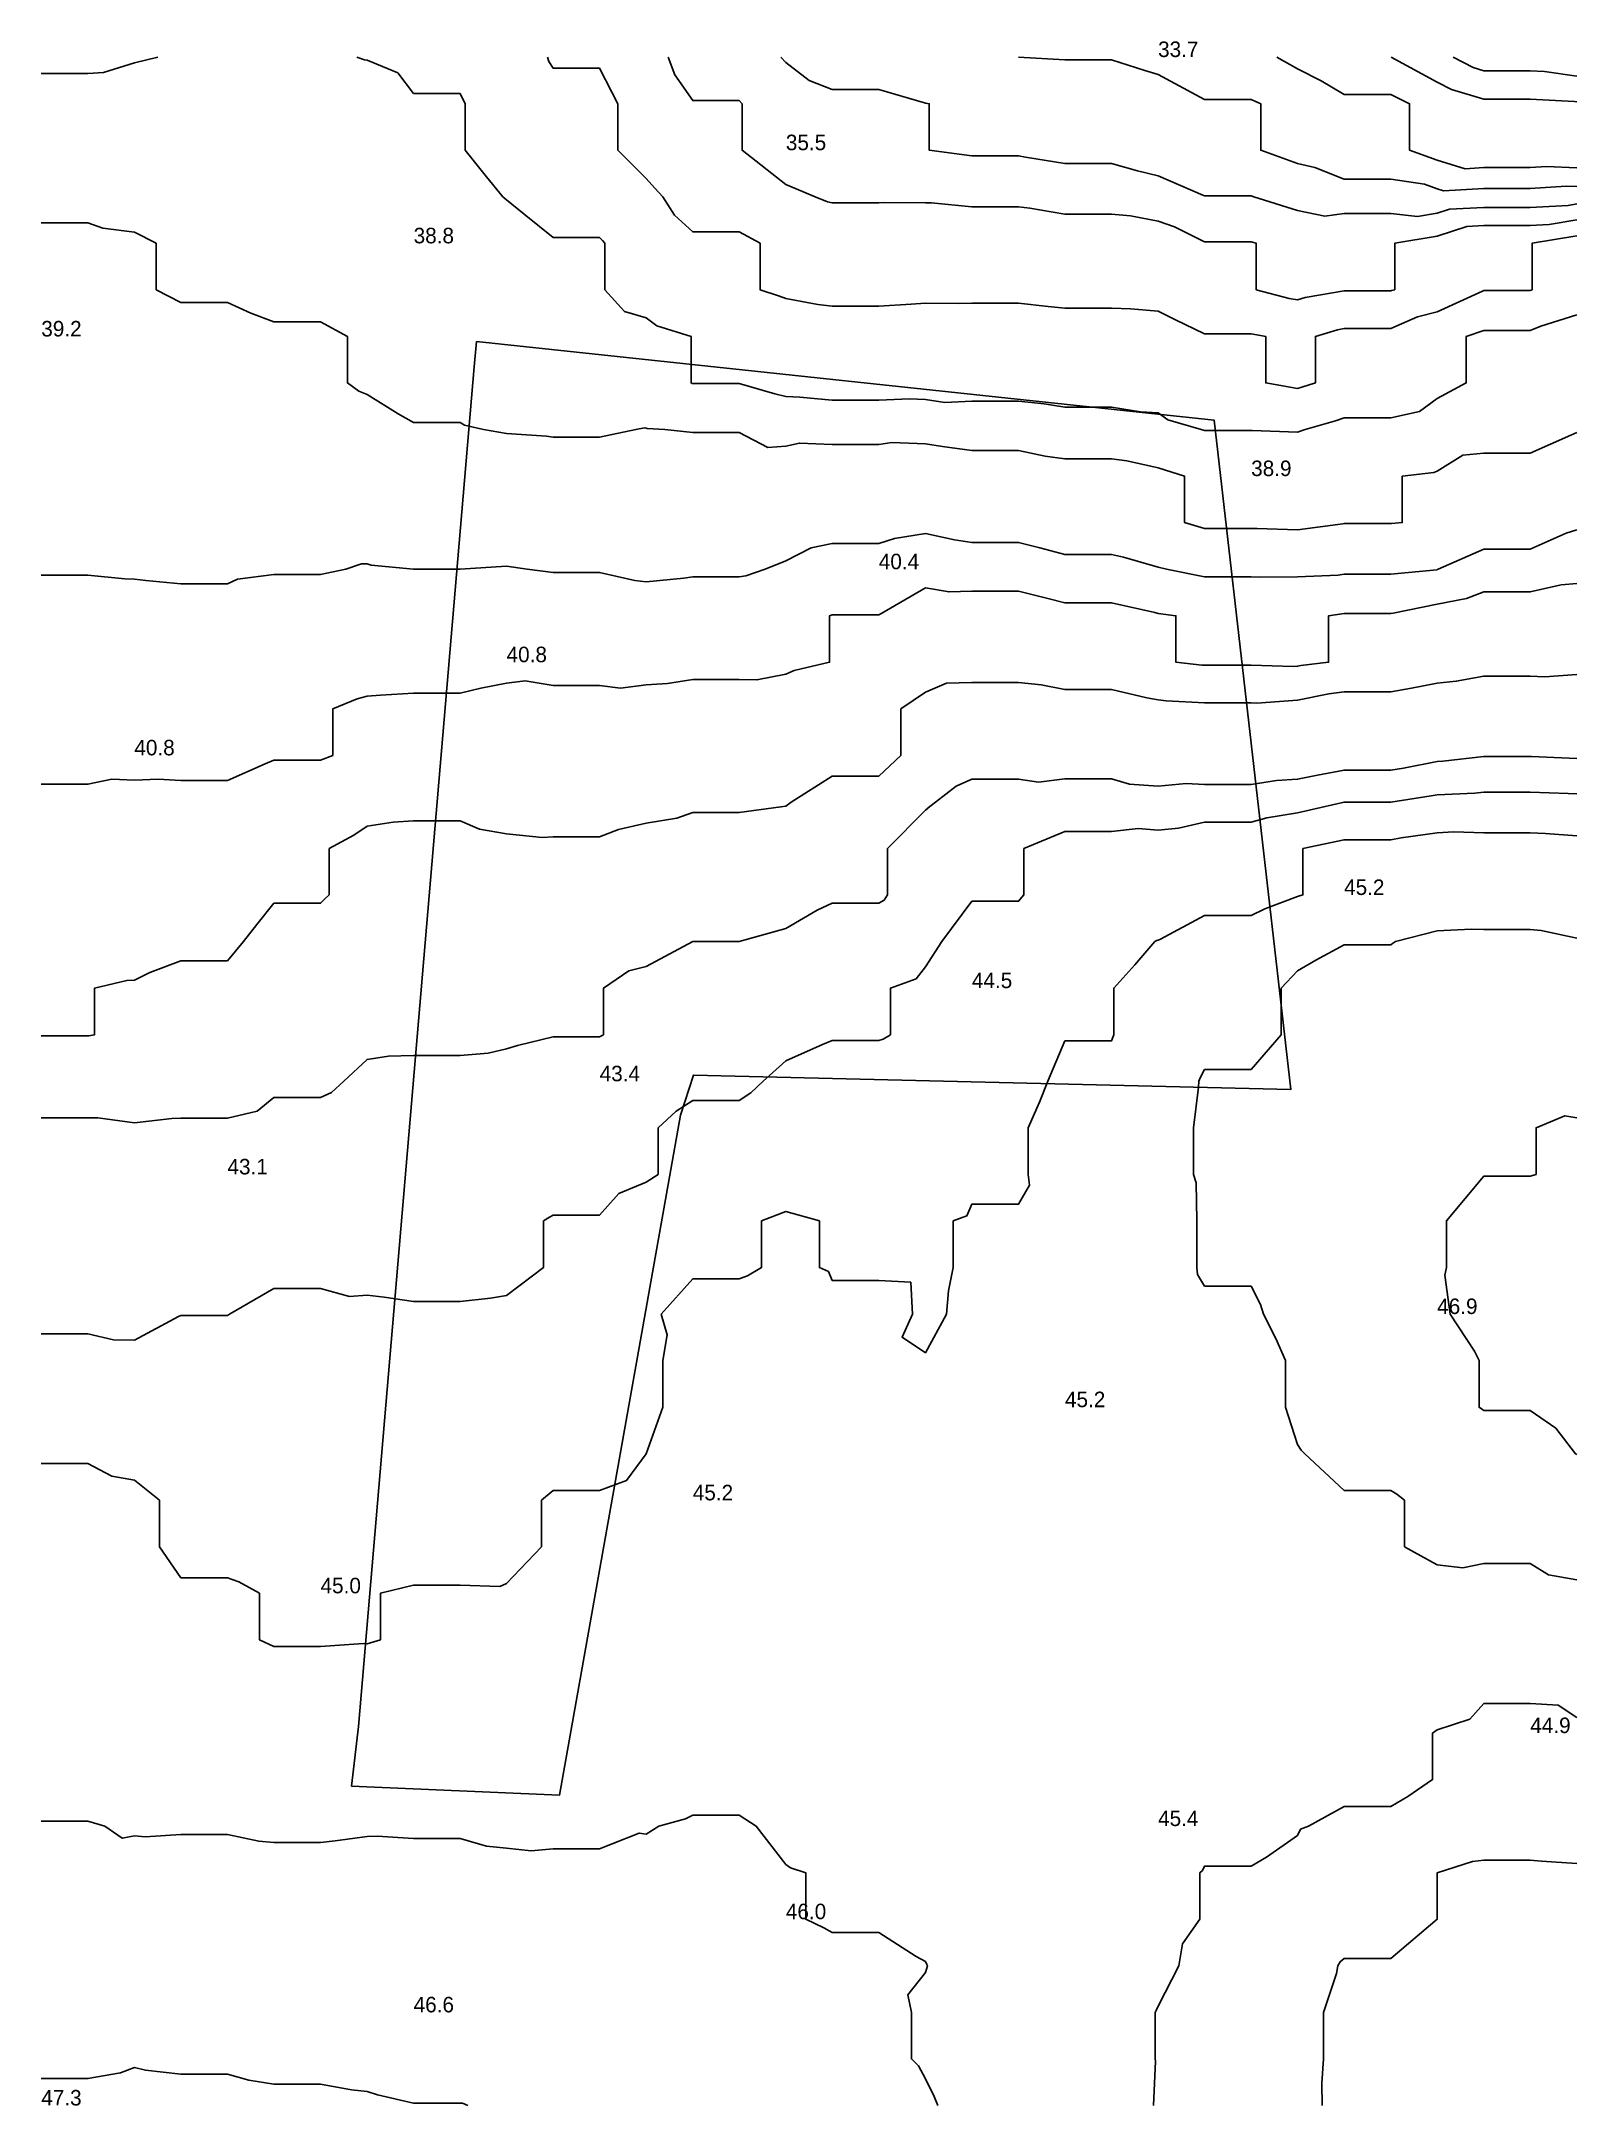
# Model space of a CAD drawing. Extents: x 0 to 99, y 0 to 133.
import ezdxf

# ---------------------------------------------------------------- set-up
doc = ezdxf.new("R2010")
doc.units = 0
for name, color, linetype in [('CONTOURS_MAJEURES', 3, 'CONTINUOUS'), ('CONTOURS_MINEURES', 8, 'CONTINUOUS'), ('PARCELLE', 4, 'CONTINUOUS'), ('POINTS_COTES', 7, 'CONTINUOUS')]:
    doc.layers.add(name, color=color, linetype=linetype)

msp = doc.modelspace()

# ---------------------------------------------------------------- linework, layer by layer
at = {"layer": 'CONTOURS_MAJEURES'}
for points in [[(98.996, 122.534), (98.441, 122.44), (96, 122.307), (95.313, 122.307), (93.005, 122.307), (90.8, 122.196), (89.998, 121.937), (88.722, 121.718), (87.002, 121.923), (85.071, 121.923), (83.996, 121.923), (82.751, 121.75), (81, 122.107), (78.18, 122.995), (78.004, 123.058), (75.061, 123.058), (74.998, 123.058), (74.882, 123.11), (72.002, 124.349), (70.671, 124.671), (68.995, 125.147), (66.85, 125.147), (65.999, 125.147), (63.449, 125.554), (63.004, 125.638), (62.64, 125.638), (59.997, 125.638), (57.251, 126.001), (57.251, 126.251), (57.251, 128.997), (57.031, 129.027), (57.001, 129.031), (56.946, 129.053), (53.995, 129.907), (53.088, 129.907), (50.999, 129.907), (49.501, 130.5), (48.003, 131.653), (47.684, 132.004)], [(98.996, 101.532), (98.313, 101.317), (96, 100.293), (94.297, 100.293), (93.005, 100.293), (90.065, 98.996), (90.017, 98.978), (89.998, 98.974), (89.97, 98.968), (87.002, 98.669), (84.324, 98.669), (83.996, 98.669), (83.61, 98.611), (81, 98.511), (78.513, 98.488), (78.004, 98.506), (77.512, 98.506), (74.998, 98.506), (72.546, 98.996), (72.002, 99.133), (69.767, 99.768), (68.995, 99.944), (68.051, 99.944), (65.999, 99.944), (64.386, 100.384), (63.004, 100.724), (61.276, 100.724), (59.997, 100.724), (58.887, 100.889), (57.001, 101.294), (55.016, 100.981), (53.995, 100.654), (52.343, 100.654), (50.999, 100.654), (49.628, 100.372), (48.003, 99.53), (46.68, 98.996), (45.426, 98.568), (44.997, 98.509), (42.488, 98.509), (42.001, 98.509), (41.434, 98.43), (39.005, 98.193), (38.27, 98.264), (35.998, 98.791), (33.208, 98.791), (33.003, 98.791), (31.332, 98.996), (29.996, 99.19), (27, 98.996), (24.004, 98.996), (21.262, 99.26), (20.998, 99.354), (20.65, 99.346), (19.636, 98.996), (18.002, 98.663), (17.668, 98.663), (14.996, 98.663), (12.638, 98.358), (12, 98.046), (11.05, 98.046), (9.004, 98.046), (6.729, 98.268), (5.997, 98.354), (5.385, 98.384), (3.002, 98.622), (2.626, 98.622), (-0.005, 98.622)], [(98.996, 81.82), (96.973, 81.973), (96, 82.017), (94.983, 82.017), (93.005, 82.017), (91.072, 82.07), (89.998, 82.016), (87.684, 81.683), (87.002, 81.561), (86.44, 81.561), (83.996, 81.561), (81.346, 81), (81.346, 80.655), (81.346, 78.005), (81, 77.9), (78.893, 77.113), (78.004, 76.673), (76.33, 76.673), (74.998, 76.673), (72.164, 75.161), (72.002, 75.094), (71.918, 75.082), (71.801, 74.998), (70.498, 73.5), (69.142, 72.002), (69.142, 71.856), (69.142, 68.996), (69.099, 68.892), (68.995, 68.596), (66.399, 68.596), (65.999, 68.596), (64.887, 66), (64.349, 64.655), (63.62, 63.004), (63.62, 60.617), (63.62, 59.998), (63.703, 59.299), (63.004, 58.091), (61.91, 58.091), (59.997, 58.091), (59.673, 57.326), (58.799, 57.002), (58.799, 55.799), (58.799, 53.995), (58.499, 52.498), (58.363, 51), (57.001, 48.503), (55.498, 49.502), (56.166, 51), (56.052, 53.049), (53.995, 53.163), (51.831, 53.163), (50.999, 53.163), (50.749, 53.746), (50.167, 53.995), (50.167, 54.831), (50.167, 57.002), (48.003, 57.611), (46.44, 57.002), (46.44, 55.559), (46.44, 53.995), (45.535, 53.459), (44.997, 53.277), (42.72, 53.277), (42.001, 53.277), (39.968, 51), (40.353, 49.652), (40.062, 48.004), (40.062, 46.943), (40.062, 44.998), (39.005, 42.002), (37.729, 40.271), (35.998, 39.622), (35.374, 39.622), (33.003, 39.622), (32.251, 38.995), (32.251, 38.246), (32.251, 36), (29.996, 33.635), (29.568, 33.432), (27, 33.52), (26.484, 33.52), (24.004, 33.52), (21.857, 33.004), (21.857, 32.145), (21.857, 29.997), (20.998, 29.737), (20.767, 29.767), (18.002, 29.569), (17.573, 29.569), (14.996, 29.569), (14.074, 29.997), (14.074, 32.079), (14.074, 33.004), (12.728, 33.733), (12, 34.002), (10.003, 34.002), (9.004, 34.002), (7.616, 36), (7.616, 37.613), (7.616, 38.995), (5.997, 40.284), (4.551, 40.55), (3.002, 41.369), (0.628, 41.369), (-0.005, 41.369)], [(71.701, -0.003), (71.844, 2.845), (71.808, 3.003), (71.808, 5.806), (71.808, 5.999), (71.871, 6.129), (72.002, 6.398), (73.345, 8.995), (73.588, 10.41), (74.698, 12.001), (74.698, 14.697), (74.698, 14.997), (74.861, 15.134), (74.998, 15.426), (75.427, 15.426), (78.004, 15.426), (79.003, 15.999), (81, 17.402), (81.193, 17.81), (81.705, 18.004), (83.996, 19.26), (85.257, 19.26), (87.002, 19.26), (88.103, 19.899), (89.698, 20.999), (89.698, 23.695), (89.698, 23.995), (89.998, 24.195), (92.103, 24.897), (93.005, 25.894), (94.897, 25.894), (96, 25.894), (97.798, 25.799), (98.996, 24.997)]]:
    msp.add_lwpolyline(points, dxfattribs=at)
at = {"layer": 'CONTOURS_MINEURES'}
for points in [[(7.501, 132.004), (5.997, 131.637), (4, 131.001), (3.002, 130.942), (1.94, 130.942), (-0.005, 130.942)], [(98.996, 115.391), (96.671, 114.67), (96, 114.382), (95.616, 114.382), (93.005, 114.382), (91.877, 113.997), (91.877, 112.124), (91.877, 111.001), (89.998, 109.989), (88.851, 109.152), (87.002, 108.747), (84.74, 108.747), (83.996, 108.747), (83.435, 108.566), (81.483, 108.005), (81, 107.838), (78.073, 107.936), (78.004, 107.939), (77.937, 107.939), (74.998, 107.939), (74.776, 108.005), (72.631, 108.635), (72.002, 109.075), (70.863, 109.14), (68.995, 109.446), (67.44, 109.446), (65.999, 109.446), (64.65, 109.651), (63.004, 109.832), (61.17, 109.832), (59.997, 109.832), (58.255, 109.747), (57.001, 109.933), (55.97, 109.974), (53.995, 109.884), (52.115, 109.884), (50.999, 109.884), (48.911, 110.093), (48.003, 110.128), (47.293, 110.293), (44.997, 110.97), (44.966, 110.97), (42.001, 110.97), (41.972, 110.972), (41.89, 111.001), (41.89, 111.112), (41.89, 113.997), (39.694, 114.688), (39.005, 115.199), (37.609, 115.607), (36.34, 117.003), (36.34, 119.658), (36.34, 119.999), (36.18, 120.179), (35.998, 120.373), (35.624, 120.373), (33.003, 120.373), (31.123, 121.871), (29.996, 122.803), (29.881, 122.879), (29.76, 122.995), (28.712, 124.283), (27.324, 126.001), (27.324, 126.325), (27.324, 128.997), (27, 129.665), (24.67, 129.665), (24.004, 129.665), (22.978, 130.977), (20.998, 131.796), (20.827, 131.832), (20.332, 132.004)], [(98.996, 120.49), (96.12, 119.999), (96.12, 119.879), (96.12, 117.003), (96, 116.952), (93.056, 116.952), (93.005, 116.952), (92.927, 116.925), (89.998, 115.574), (88.736, 115.263), (87.002, 114.506), (84.505, 114.506), (83.996, 114.506), (83.562, 114.432), (82.145, 113.997), (82.145, 112.146), (82.145, 111.001), (81.28, 110.721), (81, 110.64), (78.95, 111.001), (78.95, 111.947), (78.95, 113.997), (78.142, 114.135), (78.004, 114.172), (77.829, 114.172), (74.998, 114.172), (73.086, 115.085), (72.002, 115.634), (70.224, 115.775), (68.995, 115.825), (67.173, 115.825), (65.999, 115.825), (64.925, 115.925), (63.004, 116.149), (60.852, 116.149), (59.997, 116.149), (59.108, 116.111), (57.001, 116.135), (56.082, 116.084), (53.995, 115.946), (52.052, 115.946), (50.999, 115.946), (50.059, 116.06), (48.003, 116.444), (47.585, 116.585), (46.344, 117.003), (46.344, 118.346), (46.344, 119.999), (44.997, 120.734), (44.262, 120.734), (42.001, 120.734), (40.814, 121.808), (40.068, 122.995), (39.559, 123.55), (39.005, 124.176), (37.18, 126.001), (37.18, 127.178), (37.18, 128.997), (35.998, 131.278), (33.726, 131.278), (33.003, 131.278), (32.718, 131.719), (32.633, 132.004)], [(98.996, 121.512), (97.209, 121.207), (96, 121.141), (94.147, 121.141), (93.005, 121.141), (91.913, 121.086), (89.998, 120.469), (87.259, 119.999), (87.259, 117.26), (87.259, 117.003), (87.053, 116.953), (87.002, 116.931), (86.93, 116.931), (83.996, 116.931), (81.496, 116.506), (81, 116.353), (80.447, 116.448), (78.337, 117.003), (78.337, 117.336), (78.337, 119.999), (78.004, 120.088), (77.915, 120.088), (74.998, 120.088), (73.066, 121.063), (72.002, 121.43), (70.218, 121.777), (68.995, 121.875), (67.876, 121.875), (65.999, 121.875), (63.734, 122.264), (63.004, 122.35), (62.357, 122.35), (59.997, 122.35), (57.394, 122.602), (57.001, 122.607), (54.353, 122.638), (53.995, 122.61), (53.611, 122.61), (50.999, 122.61), (50.68, 122.676), (49.889, 122.995), (48.003, 123.793), (45.177, 126.001), (45.177, 128.817), (45.177, 128.997), (44.997, 129.202), (42.205, 129.202), (42.001, 129.202), (40.853, 130.851), (40.406, 132.004)], [(98.996, 122.534), (98.441, 122.44), (96, 122.307), (95.313, 122.307), (93.005, 122.307), (90.8, 122.196), (89.998, 121.937), (88.722, 121.718), (87.002, 121.923), (85.071, 121.923), (83.996, 121.923), (82.751, 121.75), (81, 122.107), (78.18, 122.995), (78.004, 123.058), (75.061, 123.058), (74.998, 123.058), (74.882, 123.11), (72.002, 124.349), (70.671, 124.671), (68.995, 125.147), (66.85, 125.147), (65.999, 125.147), (63.449, 125.554), (63.004, 125.638), (62.64, 125.638), (59.997, 125.638), (57.251, 126.001), (57.251, 126.251), (57.251, 128.997), (57.031, 129.027), (57.001, 129.031), (56.946, 129.053), (53.995, 129.907), (53.088, 129.907), (50.999, 129.907), (49.501, 130.5), (48.003, 131.653), (47.684, 132.004)], [(98.996, 123.661), (98.307, 123.686), (96, 123.542), (93.551, 123.542), (93.005, 123.542), (90.395, 123.392), (89.998, 123.511), (89.191, 123.804), (87.002, 124.128), (85.129, 124.128), (83.996, 124.128), (82.108, 124.889), (81, 125.147), (78.621, 126.001), (78.621, 126.618), (78.621, 128.997), (78.004, 129.274), (75.274, 129.274), (74.998, 129.274), (74.431, 129.566), (72.002, 130.876), (71.143, 131.144), (68.995, 131.816), (68.808, 131.816), (65.999, 131.816), (63.004, 132.004)], [(98.996, 124.874), (97.053, 124.944), (96, 124.879), (94.882, 124.879), (93.005, 124.879), (91.813, 124.81), (89.998, 125.356), (88.221, 126.001), (88.221, 127.22), (88.221, 128.997), (87.002, 129.584), (84.582, 129.584), (83.996, 129.584), (82.528, 130.47), (81, 131.237), (79.662, 132.004)], [(98.996, 129.113), (98.861, 129.133), (96, 129.29), (93.297, 129.29), (93.005, 129.29), (90.916, 129.914), (89.998, 130.393), (87.042, 132.004)], [(98.996, 130.774), (96.928, 131.072), (96, 131.124), (95.124, 131.124), (93.005, 131.124), (92.327, 131.326), (91.028, 132.004)], [(98.996, 107.811), (98.622, 107.629), (96, 106.467), (94.468, 106.467), (93.005, 106.467), (91.647, 106.356), (89.998, 105.315), (89.773, 105.224), (87.751, 104.999), (87.751, 102.752), (87.751, 102.003), (87.062, 101.943), (87.002, 101.935), (86.935, 101.935), (83.996, 101.935), (83.925, 101.932), (81, 101.543), (78.383, 101.623), (78.004, 101.619), (77.62, 101.619), (74.998, 101.619), (73.714, 102.003), (73.714, 103.715), (73.714, 104.999), (72.002, 105.527), (69.988, 105.992), (68.995, 106.122), (67.119, 106.122), (65.999, 106.122), (64.725, 106.277), (63.004, 106.639), (61.637, 106.639), (59.997, 106.639), (58.105, 106.898), (57.001, 107.082), (54.842, 107.158), (53.995, 107.034), (53.027, 107.034), (50.999, 107.034), (48.882, 107.123), (48.003, 106.937), (46.843, 106.846), (44.997, 107.809), (42.196, 107.809), (42.001, 107.809), (40.203, 108.005), (39.063, 108.063), (39.005, 108.084), (38.899, 108.11), (38.337, 108.005), (35.998, 107.516), (33.49, 107.516), (33.003, 107.516), (32.573, 107.576), (29.996, 107.744), (28.498, 108.005), (27.273, 108.278), (27, 108.449), (26.556, 108.449), (24.004, 108.449), (23.002, 109.004), (20.998, 110.252), (20.465, 110.468), (19.736, 111.001), (19.736, 112.735), (19.736, 113.997), (18.002, 114.942), (17.057, 114.942), (14.996, 114.942), (13.498, 115.5), (12, 116.183), (9.821, 116.183), (9.004, 116.183), (7.412, 117.003), (7.412, 118.589), (7.412, 119.999), (5.997, 120.725), (3.973, 120.97), (3.002, 121.33), (1.665, 121.33), (-0.005, 121.33)], [(98.996, 101.532), (98.313, 101.317), (96, 100.293), (94.297, 100.293), (93.005, 100.293), (90.065, 98.996), (90.017, 98.978), (89.998, 98.974), (89.97, 98.968), (87.002, 98.669), (84.324, 98.669), (83.996, 98.669), (83.61, 98.611), (81, 98.511), (78.513, 98.488), (78.004, 98.506), (77.512, 98.506), (74.998, 98.506), (72.546, 98.996), (72.002, 99.133), (69.767, 99.768), (68.995, 99.944), (68.051, 99.944), (65.999, 99.944), (64.386, 100.384), (63.004, 100.724), (61.276, 100.724), (59.997, 100.724), (58.887, 100.889), (57.001, 101.294), (55.016, 100.981), (53.995, 100.654), (52.343, 100.654), (50.999, 100.654), (49.628, 100.372), (48.003, 99.53), (46.68, 98.996), (45.426, 98.568), (44.997, 98.509), (42.488, 98.509), (42.001, 98.509), (41.434, 98.43), (39.005, 98.193), (38.27, 98.264), (35.998, 98.791), (33.208, 98.791), (33.003, 98.791), (31.332, 98.996), (29.996, 99.19), (27, 98.996), (24.004, 98.996), (21.262, 99.26), (20.998, 99.354), (20.65, 99.346), (19.636, 98.996), (18.002, 98.663), (17.668, 98.663), (14.996, 98.663), (12.638, 98.358), (12, 98.046), (11.05, 98.046), (9.004, 98.046), (6.729, 98.268), (5.997, 98.354), (5.385, 98.384), (3.002, 98.622), (2.626, 98.622), (-0.005, 98.622)], [(98.996, 98.079), (97.986, 97.987), (96, 97.538), (94.463, 97.538), (93.005, 97.538), (91.896, 97.105), (89.998, 96.738), (87.17, 96.169), (87.002, 96.152), (86.851, 96.152), (83.996, 96.152), (82.997, 96.001), (82.997, 94.004), (82.997, 93.005), (81.216, 92.788), (81, 92.744), (80.719, 92.723), (78.004, 92.811), (77.81, 92.811), (74.998, 92.811), (74.815, 92.821), (73.154, 93.005), (73.154, 94.157), (73.154, 96.001), (72.002, 96.149), (71.804, 96.198), (68.995, 96.826), (66.825, 96.826), (65.999, 96.826), (64.891, 97.109), (63.004, 97.576), (61.423, 97.576), (59.997, 97.576), (58.531, 97.53), (57.001, 97.798), (54.086, 96.091), (53.995, 96.052), (53.943, 96.052), (50.999, 96.052), (50.823, 96.001), (50.823, 93.181), (50.823, 93.005), (48.536, 92.471), (48.003, 92.229), (46.134, 91.867), (44.997, 91.883), (43.119, 91.883), (42.001, 91.883), (40.382, 91.623), (39.005, 91.538), (37.335, 91.335), (35.998, 91.502), (34.5, 91.502), (33.003, 91.502), (31.187, 91.814), (29.996, 91.662), (28.34, 91.343), (27, 91.001), (26.002, 91.001), (24.004, 91.001), (21.875, 90.875), (20.998, 90.808), (20.362, 90.636), (18.79, 89.998), (18.79, 89.21), (18.79, 87.003), (18.002, 86.702), (15.296, 86.702), (14.996, 86.702), (14.441, 86.446), (12, 85.374), (10.627, 85.374), (9.004, 85.374), (7.534, 85.466), (5.997, 85.394), (4.536, 85.463), (3.002, 85.146), (1.145, 85.146), (-0.005, 85.146)], [(98.996, 92.223), (96.931, 92.071), (96, 92.112), (95.11, 92.112), (93.005, 92.112), (91.226, 91.777), (89.998, 91.653), (88.339, 91.34), (87.002, 91.095), (85.905, 91.095), (83.996, 91.095), (83.021, 90.976), (81, 90.565), (78.379, 90.374), (78.004, 90.386), (75.385, 90.386), (74.998, 90.386), (72.528, 90.526), (72.002, 90.584), (71.281, 90.719), (68.995, 91.249), (67.246, 91.249), (65.999, 91.249), (64.457, 91.546), (63.004, 91.69), (61.312, 91.69), (59.997, 91.69), (58.356, 91.645), (57.001, 91.075), (55.416, 89.998), (55.416, 88.582), (55.416, 87.003), (53.995, 85.655), (52.652, 85.655), (50.999, 85.655), (48.336, 83.996), (48.003, 83.736), (47.687, 83.681), (44.997, 83.315), (42.682, 83.315), (42.001, 83.315), (40.968, 82.963), (39.005, 82.627), (37.223, 82.221), (35.998, 81.749), (35.249, 81.749), (33.003, 81.749), (32.284, 81.717), (29.996, 81.94), (28.248, 82.249), (27, 82.784), (25.217, 82.784), (24.004, 82.784), (22.694, 82.69), (20.998, 82.433), (20.142, 81.856), (18.557, 81), (18.557, 78.56), (18.557, 78.005), (18.26, 77.746), (18.002, 77.468), (17.465, 77.468), (14.996, 77.468), (13.902, 76.096), (13.027, 74.998), (12, 73.758), (10.244, 73.758), (9.004, 73.758), (7, 73.001), (5.997, 72.516), (5.512, 72.488), (3.43, 72.002), (3.43, 69.425), (3.43, 68.996), (3.063, 68.935), (3.002, 68.935), (2.94, 68.935), (-0.005, 68.935)], [(98.996, 86.798), (96.072, 86.931), (96, 86.934), (95.932, 86.934), (93.005, 86.934), (90.369, 86.632), (89.998, 86.616), (87.823, 86.179), (87.002, 86.055), (86.055, 86.055), (83.996, 86.055), (82.274, 85.724), (81, 85.468), (79.628, 85.373), (78.004, 85.118), (76.119, 85.118), (74.998, 85.118), (73.818, 85.18), (72.002, 85.024), (70.15, 85.151), (68.995, 85.499), (67.497, 85.499), (65.999, 85.499), (64.288, 85.285), (63.004, 85.479), (61.48, 85.479), (59.997, 85.479), (58.989, 85.008), (57.653, 83.996), (57.284, 83.713), (57.001, 83.48), (54.555, 81), (54.555, 78.563), (54.555, 78.005), (54.336, 77.664), (53.995, 77.48), (53.472, 77.48), (50.999, 77.48), (50.03, 77.032), (48.003, 75.852), (44.997, 74.998), (42.001, 74.998), (39.005, 73.405), (37.884, 73.119), (36.249, 72.002), (36.249, 71.752), (36.249, 68.996), (35.998, 68.863), (33.136, 68.863), (33.003, 68.863), (30.694, 68.3), (29.996, 68.09), (28.816, 67.816), (27, 67.664), (25.336, 67.664), (24.004, 67.664), (22.379, 67.619), (20.998, 67.404), (19.5, 66), (18.715, 65.287), (18.002, 64.955), (16.953, 64.955), (14.996, 64.955), (13.92, 64.08), (12, 63.623), (9.622, 63.623), (9.004, 63.623), (8.403, 63.604), (5.997, 63.314), (3.637, 63.64), (3.002, 63.64), (2.364, 63.64), (-0.005, 63.64)], [(98.996, 84.52), (98.449, 84.545), (96, 84.639), (93.645, 84.639), (93.005, 84.639), (92.428, 84.573), (89.998, 84.469), (89.606, 84.39), (87.002, 83.996), (83.996, 83.996), (81, 83.307), (79.023, 82.977), (78.004, 82.694), (76.305, 82.694), (74.998, 82.694), (73.315, 82.313), (72.002, 82.18), (70.713, 82.284), (68.995, 82.096), (67.095, 82.096), (65.999, 82.096), (63.356, 81), (63.356, 80.648), (63.356, 78.005), (63.004, 77.604), (62.603, 77.604), (59.997, 77.604), (58.05, 74.998), (57.001, 73.385), (56.4, 72.602), (54.746, 72.002), (54.746, 69.747), (54.746, 68.996), (54.281, 68.71), (53.995, 68.621), (51.373, 68.621), (50.999, 68.621), (50.368, 68.365), (48.003, 67.322), (46.548, 66), (45.737, 65.263), (44.997, 64.771), (43.767, 64.771), (42.001, 64.771), (40.924, 64.081), (39.778, 63.004), (39.778, 60.774), (39.778, 59.998), (39.005, 59.499), (37.236, 58.764), (35.998, 57.377), (33.377, 57.377), (33.003, 57.377), (32.757, 57.247), (32.37, 57.002), (32.37, 54.628), (32.37, 53.995), (29.996, 52.198), (28.963, 52.033), (27, 51.806), (24.811, 51.806), (24.004, 51.806), (22.1, 52.098), (20.998, 52.22), (19.862, 52.136), (18.002, 52.647), (16.649, 52.647), (14.996, 52.647), (12.13, 51), (12, 50.912), (9.092, 50.912), (9.004, 50.912), (8.837, 50.833), (5.997, 49.31), (4.657, 49.344), (3.002, 49.716), (1.284, 49.716), (-0.005, 49.716)], [(98.996, 81.82), (96.973, 81.973), (96, 82.017), (94.983, 82.017), (93.005, 82.017), (91.072, 82.07), (89.998, 82.016), (87.684, 81.683), (87.002, 81.561), (86.44, 81.561), (83.996, 81.561), (81.346, 81), (81.346, 80.655), (81.346, 78.005), (81, 77.9), (78.893, 77.113), (78.004, 76.673), (76.33, 76.673), (74.998, 76.673), (72.164, 75.161), (72.002, 75.094), (71.918, 75.082), (71.801, 74.998), (70.498, 73.5), (69.142, 72.002), (69.142, 71.856), (69.142, 68.996), (69.099, 68.892), (68.995, 68.596), (66.399, 68.596), (65.999, 68.596), (64.887, 66), (64.349, 64.655), (63.62, 63.004), (63.62, 60.617), (63.62, 59.998), (63.703, 59.299), (63.004, 58.091), (61.91, 58.091), (59.997, 58.091), (59.673, 57.326), (58.799, 57.002), (58.799, 55.799), (58.799, 53.995), (58.499, 52.498), (58.363, 51), (57.001, 48.503), (55.498, 49.502), (56.166, 51), (56.052, 53.049), (53.995, 53.163), (51.831, 53.163), (50.999, 53.163), (50.749, 53.746), (50.167, 53.995), (50.167, 54.831), (50.167, 57.002), (48.003, 57.611), (46.44, 57.002), (46.44, 55.559), (46.44, 53.995), (45.535, 53.459), (44.997, 53.277), (42.72, 53.277), (42.001, 53.277), (39.968, 51), (40.353, 49.652), (40.062, 48.004), (40.062, 46.943), (40.062, 44.998), (39.005, 42.002), (37.729, 40.271), (35.998, 39.622), (35.374, 39.622), (33.003, 39.622), (32.251, 38.995), (32.251, 38.246), (32.251, 36), (29.996, 33.635), (29.568, 33.432), (27, 33.52), (26.484, 33.52), (24.004, 33.52), (21.857, 33.004), (21.857, 32.145), (21.857, 29.997), (20.998, 29.737), (20.767, 29.767), (18.002, 29.569), (17.573, 29.569), (14.996, 29.569), (14.074, 29.997), (14.074, 32.079), (14.074, 33.004), (12.728, 33.733), (12, 34.002), (10.003, 34.002), (9.004, 34.002), (7.616, 36), (7.616, 37.613), (7.616, 38.995), (5.997, 40.284), (4.551, 40.55), (3.002, 41.369), (0.628, 41.369), (-0.005, 41.369)], [(98.996, 75.232), (96.709, 75.709), (96, 75.776), (93.78, 75.776), (93.005, 75.776), (92.198, 75.805), (89.998, 75.692), (87.302, 74.998), (87.117, 74.883), (87.002, 74.784), (86.787, 74.784), (83.996, 74.784), (82.184, 73.814), (81, 73.112), (79.93, 72.002), (79.93, 70.07), (79.93, 68.996), (78.004, 66.749), (75.749, 66.749), (74.998, 66.749), (74.729, 66.268), (74.638, 66), (74.615, 65.618), (74.276, 63.004), (74.276, 60.722), (74.276, 59.998), (74.457, 59.457), (74.491, 57.002), (74.491, 54.504), (74.491, 53.995), (74.554, 53.552), (74.998, 52.797), (76.2, 52.797), (78.004, 52.797), (78.61, 51.606), (78.809, 51), (79.59, 49.414), (80.214, 48.004), (80.214, 47.216), (80.214, 44.998), (81, 42.601), (81.226, 42.228), (81.461, 42.002), (83.996, 39.639), (86.358, 39.639), (87.002, 39.639), (87.402, 39.396), (87.901, 38.995), (87.901, 36.898), (87.901, 36), (89.998, 34.835), (91.652, 34.652), (93.005, 34.921), (94.083, 34.921), (96, 34.921), (97.184, 34.187), (98.996, 33.872)], [(98.996, 63.64), (98.22, 63.781), (96.375, 63.004), (96.375, 60.374), (96.375, 59.998), (96, 59.878), (93.124, 59.878), (93.005, 59.878), (90.599, 57.002), (90.599, 56.401), (90.599, 53.995), (90.486, 53.51), (90.837, 51), (92.403, 48.603), (92.704, 48.004), (92.704, 47.704), (92.704, 44.998), (93.005, 44.784), (95.786, 44.784), (96, 44.784), (97.646, 43.647), (98.921, 42.002), (98.996, 41.944)], [(71.701, -0.003), (71.844, 2.845), (71.808, 3.003), (71.808, 5.806), (71.808, 5.999), (71.871, 6.129), (72.002, 6.398), (73.345, 8.995), (73.588, 10.41), (74.698, 12.001), (74.698, 14.697), (74.698, 14.997), (74.861, 15.134), (74.998, 15.426), (75.427, 15.426), (78.004, 15.426), (79.003, 15.999), (81, 17.402), (81.193, 17.81), (81.705, 18.004), (83.996, 19.26), (85.257, 19.26), (87.002, 19.26), (88.103, 19.899), (89.698, 20.999), (89.698, 23.695), (89.698, 23.995), (89.998, 24.195), (92.103, 24.897), (93.005, 25.894), (94.897, 25.894), (96, 25.894), (97.798, 25.799), (98.996, 24.997)], [(57.8, -0.003), (57.572, 0.569), (57.001, 1.715), (56.561, 2.563), (56.099, 3.003), (56.099, 3.902), (56.099, 5.999), (55.874, 7.122), (57.001, 8.567), (57.131, 8.995), (57.098, 9.092), (57.001, 9.268), (56.4, 9.596), (53.995, 11.142), (53.139, 11.142), (50.999, 11.142), (50.454, 11.455), (49.287, 12.001), (49.287, 13.285), (49.287, 14.997), (48.313, 15.308), (48.003, 15.528), (46.09, 18.004), (44.997, 18.709), (42.706, 18.709), (42.001, 18.709), (41.531, 18.474), (39.822, 18.004), (39.005, 17.473), (38.554, 17.553), (35.998, 16.546), (34.455, 16.546), (33.003, 16.546), (31.583, 16.417), (29.996, 16.575), (28.702, 16.705), (27, 17.208), (26.207, 17.208), (24.004, 17.208), (21.656, 17.346), (20.998, 17.325), (18.944, 17.059), (18.002, 16.937), (16.935, 16.937), (14.996, 16.937), (14.026, 17.031), (12, 17.467), (9.539, 17.467), (9.004, 17.467), (6.699, 17.302), (5.997, 17.366), (5.221, 17.224), (4.091, 18.004), (3.002, 18.327), (2.677, 18.327), (-0.005, 18.327)], [(82.573, -0.003), (82.555, 1.443), (82.66, 3.003), (82.66, 4.339), (82.66, 5.999), (83.507, 8.506), (83.596, 8.995), (83.735, 9.256), (83.996, 9.476), (86.521, 9.476), (87.002, 9.476), (89.998, 12.001), (89.998, 14.997), (92.278, 15.724), (93.005, 15.804), (95.197, 15.804), (96, 15.804), (96.733, 15.732), (98.996, 15.598)], [(27.5, -0.003), (27.15, 0.147), (27, 0.137), (26.861, 0.137), (24.004, 0.137), (21.679, 0.677), (20.998, 0.899), (19.999, 0.999), (18.002, 1.363), (16.362, 1.363), (14.996, 1.363), (13.376, 1.622), (12, 2.02), (11.02, 2.02), (9.004, 2.02), (6.716, 2.284), (5.997, 2.452), (5.107, 2.109), (3.002, 1.734), (1.264, 1.734), (-0.005, 1.734)]]:
    msp.add_lwpolyline(points, dxfattribs=at)
at = {"layer": 'PARCELLE'}
msp.add_lwpolyline([(28.058, 113.665), (75.626, 108.596), (80.559, 65.468), (42.042, 66.401), (41.209, 63.813), (33.41, 20), (20, 20.569), (20.454, 24.42), (27.914, 112.038), (28.058, 113.665)], close=True, dxfattribs=at)

# ---------------------------------------------------------------- texts
at = {"layer": 'POINTS_COTES'}
for s, p in [('33.7', (72.002, 132.004)), ('35.5', (48.003, 126.001)), ('38.8', (24.004, 119.999)), ('39.2', (-0.005, 113.997)), ('38.9', (78.004, 104.999)), ('40.4', (53.995, 98.996)), ('40.8', (29.996, 93.005)), ('40.8', (5.997, 87.003)), ('45.2', (83.996, 78.005)), ('44.5', (59.997, 72.002)), ('43.4', (35.998, 66)), ('43.1', (12, 59.998)), ('46.9', (89.998, 51)), ('45.2', (65.999, 44.998)), ('45.2', (42.001, 38.995)), ('45.0', (18.002, 33.004)), ('44.9', (96, 23.995)), ('45.4', (72.002, 18.004)), ('46.0', (48.003, 12.001)), ('46.6', (24.004, 5.999)), ('47.3', (-0.005, -0.003))]:
    msp.add_text(s, height=1, dxfattribs=at).set_placement(p)

doc.saveas('drawing.dxf')
